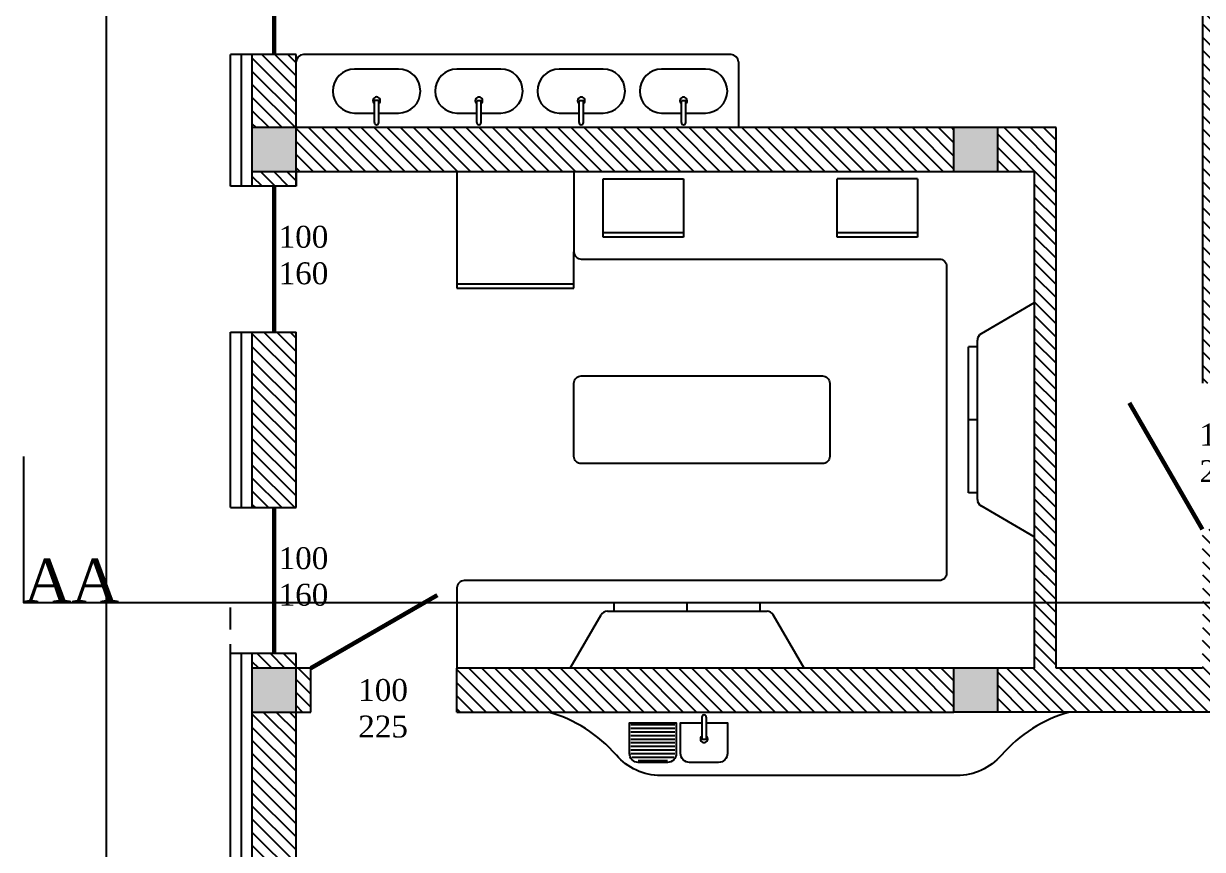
# Model space of a CAD drawing. Header units: millimetres. Extents: x 0 to 2688, y 0 to 2044.
# Drawn here: x 2657.12 to 2665.19, y 2032.53 to 2038.18 of the extents above; entities that cross this region are included whole.
import ezdxf

# ---------------------------------------------------------------- set-up
doc = ezdxf.new("R2010")
doc.units = ezdxf.units.MM
doc.linetypes.add('TRATTEGGIATA', pattern=[0.75, 0.5, -0.25])
doc.styles.get("Standard").update_dxf_attribs({"font": 'arial.ttf'})
doc.linetypes.add('ISOLAMENTO', pattern='A,0.00254,-2.54,[134,ltypeshp.shx,S=2.54,R=0,X=-2.54,Y=0],-5.08,[134,ltypeshp.shx,S=2.54,R=180,X=2.54,Y=0],-2.54', length=10.16254)

# ---------------------------------------------------------------- blocks, each defined once
blk = doc.blocks.new('MIS')
h = blk.add_hatch()
h.set_pattern_fill('ANSI31', color=6, scale=0.02, angle=450)
h.set_pattern_definition([(135, (100, 0), (-0.0449012806, -0.0449012806), [])])
h.paths.add_polyline_path([(2558.9893, 2023.9526), (2558.9893, 2023.6526), (2563.4893, 2023.6526), (2563.4893, 2023.9526)])
h.paths.add_polyline_path([(2558.6893, 2029.9526), (2558.6893, 2023.9526), (2558.9893, 2023.9526), (2558.9893, 2029.9526)])
h.paths.add_polyline_path([(2558.6893, 2034.4526), (2558.6893, 2033.9526), (2558.9893, 2033.9526), (2558.9893, 2034.4526)])
h.paths.add_polyline_path([(2558.6893, 2033.6526), (2558.6893, 2033.5526), (2558.9893, 2033.5526), (2558.9893, 2033.6526)])
h.paths.add_polyline_path([(2558.6893, 2030.3526), (2558.6893, 2030.2526), (2558.9893, 2030.2526), (2558.9893, 2030.3526)])
h.paths.add_polyline_path([(2558.9893, 2030.2526), (2558.9893, 2029.9526), (2559.0893, 2029.9526), (2559.0893, 2030.2526)])
h.paths.add_polyline_path([(2558.6893, 2037.4526), (2558.6893, 2035.9526), (2558.9893, 2035.9526), (2559.0143, 2035.9526), (2559.0143, 2036.1026), (2558.9893, 2036.1026), (2558.9893, 2037.4526)])
h.paths.add_polyline_path([(2558.9893, 2037.7526), (2558.9893, 2037.4526), (2559.8393, 2037.4526), (2559.8393, 2036.1026), (2559.8143, 2036.1026), (2559.8143, 2035.9526), (2559.8393, 2035.9526), (2559.9893, 2035.9526), (2560.0143, 2035.9526), (2560.0143, 2036.1026), (2559.9893, 2036.1026), (2559.9893, 2037.4526), (2560.8393, 2037.4526), (2560.8393, 2036.1026), (2560.8143, 2036.1026), (2560.8143, 2035.9526), (2560.8393, 2035.9526), (2560.9893, 2035.9526), (2561.0143, 2035.9526), (2561.0143, 2036.1026), (2560.9893, 2036.1026), (2560.9893, 2037.4526), (2561.8393, 2037.4526), (2561.8393, 2036.1026), (2561.8143, 2036.1026), (2561.8143, 2035.9526), (2561.8393, 2035.9526), (2561.9893, 2035.9526), (2562.0143, 2035.9526), (2562.0143, 2036.1026), (2561.9893, 2036.1026), (2561.9893, 2037.4526), (2562.8393, 2037.4526), (2562.8393, 2036.1026), (2562.8143, 2036.1026), (2562.8143, 2035.9526), (2562.8393, 2035.9526), (2562.8393, 2035.3026), (2564.0893, 2035.3026), (2564.0893, 2035.4526), (2562.9893, 2035.4526), (2562.9893, 2037.4526), (2563.4893, 2037.4526), (2563.4893, 2037.7526)])
h.paths.add_polyline_path([(2563.7893, 2037.7526), (2563.7893, 2037.4526), (2564.5893, 2037.4526), (2564.5893, 2037.7526)])
h.paths.add_polyline_path([(2565.1893, 2037.7526), (2565.1893, 2035.4526), (2565.0893, 2035.4526), (2565.0893, 2035.3026), (2565.1893, 2035.3026), (2565.1893, 2032.2026), (2565.4893, 2032.2026), (2565.4893, 2032.3026), (2566.4893, 2032.3026), (2566.4893, 2029.9526), (2566.6393, 2029.9526), (2566.6393, 2032.3026), (2569.7893, 2032.3026), (2569.7893, 2033.6526), (2569.4893, 2033.6526), (2569.4893, 2032.4526), (2566.9893, 2032.4526), (2566.9893, 2032.4776), (2566.8393, 2032.4776), (2566.8393, 2032.4526), (2565.4893, 2032.4526), (2565.4893, 2033.3026), (2566.8393, 2033.3026), (2566.8393, 2033.2776), (2566.9893, 2033.2776), (2566.9893, 2033.4776), (2566.8393, 2033.4776), (2566.8393, 2033.4526), (2565.4893, 2033.4526), (2565.4893, 2034.3026), (2566.8393, 2034.3026), (2566.8393, 2034.2776), (2566.9893, 2034.2776), (2566.9893, 2034.4776), (2566.8393, 2034.4776), (2566.8393, 2034.4526), (2565.4893, 2034.4526), (2565.4893, 2035.3026), (2566.8393, 2035.3026), (2566.8393, 2035.2776), (2566.9893, 2035.2776), (2566.9893, 2035.3026), (2567.6393, 2035.3026), (2567.6393, 2036.3526), (2567.4893, 2036.3526), (2567.4893, 2035.4526), (2565.4893, 2035.4526), (2565.4893, 2037.7526)])
h.paths.add_polyline_path([(2569.4893, 2036.3526), (2569.4893, 2033.9526), (2569.7893, 2033.9526), (2569.7893, 2036.3526)], flags=17)
h.paths.add_polyline_path([(2571.9893, 2037.4526), (2571.9893, 2033.9526), (2572.2893, 2033.9526), (2572.2893, 2037.4526)])
h.paths.add_polyline_path([(2571.9893, 2033.6526), (2571.9893, 2030.2526), (2572.2893, 2030.2526), (2572.2893, 2033.6526)])
h.paths.add_polyline_path([(2570.0893, 2023.9526), (2570.0893, 2023.6526), (2571.9893, 2023.6526), (2571.9893, 2023.9526)])
h.paths.add_polyline_path([(2565.1893, 2031.2026), (2565.1893, 2030.2526), (2564.1893, 2030.2526), (2564.1893, 2033.9526), (2563.7893, 2033.9526), (2563.7893, 2033.6526), (2564.0393, 2033.6526), (2564.0393, 2030.2526), (2563.7893, 2030.2526), (2563.7893, 2029.9526), (2565.4893, 2029.9526), (2565.4893, 2031.2026)])
h.paths.add_polyline_path([(2560.0893, 2030.2526), (2560.0893, 2029.9526), (2563.4893, 2029.9526), (2563.4893, 2030.2526)])
h.paths.add_polyline_path([(2558.9893, 2033.9526), (2558.9893, 2033.6526), (2563.4893, 2033.6526), (2563.4893, 2033.9526)])
h.paths.add_polyline_path([(2558.6893, 2031.3526), (2558.9893, 2031.3526), (2558.9893, 2032.5526), (2558.6893, 2032.5526)])
h = blk.add_hatch(color=6)
h.dxf.hatch_style = 1
h.paths.add_polyline_path([(2565.7893, 2023.9526), (2565.4893, 2023.9526), (2565.4893, 2023.6526), (2565.7893, 2023.6526)])
h.paths.add_polyline_path([(2567.7893, 2023.9526), (2567.7893, 2023.6526), (2568.0893, 2023.6526), (2568.0893, 2023.9526)])
h.paths.add_polyline_path([(2572.2893, 2023.9526), (2571.9893, 2023.9526), (2571.9893, 2023.6526), (2572.2893, 2023.6526)])
h.paths.add_polyline_path([(2570.0893, 2023.6526), (2570.0893, 2023.9526), (2569.7893, 2023.9526), (2569.7893, 2023.6526)])
h.paths.add_polyline_path([(2572.2893, 2028.6526), (2572.2893, 2028.9526), (2571.9893, 2028.9526), (2571.9893, 2028.6526)])
h.paths.add_polyline_path([(2569.7893, 2030.2526), (2569.4893, 2030.2526), (2569.4893, 2029.9526), (2569.7893, 2029.9526)])
h.paths.add_polyline_path([(2572.2893, 2030.2526), (2571.9893, 2030.2526), (2571.9893, 2029.9526), (2572.2893, 2029.9526)])
h.paths.add_polyline_path([(2571.9893, 2033.9526), (2571.9893, 2033.6526), (2572.2893, 2033.6526), (2572.2893, 2033.9526)])
h.paths.add_polyline_path([(2571.9893, 2037.4526), (2572.2893, 2037.4526), (2572.2893, 2037.7526), (2571.9893, 2037.7526)])
h.paths.add_polyline_path([(2569.7893, 2037.7526), (2569.4893, 2037.7526), (2569.4893, 2037.4526), (2569.7893, 2037.4526)])
h.paths.add_polyline_path([(2563.7893, 2037.7526), (2563.4893, 2037.7526), (2563.4893, 2037.4526), (2563.5632, 2037.4526), (2563.7893, 2037.4526)])
h.paths.add_polyline_path([(2563.7893, 2033.9526), (2563.4893, 2033.9526), (2563.4893, 2033.6526), (2563.7893, 2033.6526)])
h.paths.add_polyline_path([(2563.4893, 2029.9526), (2563.7893, 2029.9526), (2563.7893, 2030.2526), (2563.4893, 2030.2526)])
h.paths.add_polyline_path([(2558.9893, 2033.9526), (2558.6893, 2033.9526), (2558.6893, 2033.6526), (2558.9893, 2033.6526)])
h.paths.add_polyline_path([(2558.6893, 2030.2526), (2558.6893, 2029.9526), (2558.9893, 2029.9526), (2558.9893, 2030.2526)])
h.paths.add_polyline_path([(2558.9893, 2037.4526), (2558.9893, 2037.7526), (2558.6893, 2037.7526), (2558.6893, 2037.4526)])
h.paths.add_polyline_path([(2558.6893, 2023.6526), (2558.9893, 2023.6526), (2558.9893, 2023.9526), (2558.6893, 2023.9526)])
h.paths.add_polyline_path([(2563.7893, 2023.6526), (2563.7893, 2023.9526), (2563.4893, 2023.9526), (2563.4893, 2023.6526)])
for p, q in [((2565.1893, 2035.3026), (2565.1893, 2032.2026)), ((2558.9893, 2034.4526), (2558.5393, 2034.4526)), ((2558.6893, 2033.5526), (2558.6893, 2034.4526)), ((2558.9893, 2033.9526), (2558.9893, 2034.4526)), ((2561.9643, 2034.4526), (2559.0393, 2034.4526)), ((2562.0143, 2034.4026), (2562.0143, 2033.9526)), ((2559.5243, 2033.9872), (2559.5243, 2034.1372)), ((2559.5543, 2034.1372), (2559.5243, 2034.1372)), ((2559.5543, 2033.9872), (2559.5543, 2034.1372)), ((2560.2243, 2033.9869), (2560.2243, 2034.1369)), ((2560.2543, 2034.1369), (2560.2243, 2034.1369)), ((2560.2543, 2033.9869), (2560.2543, 2034.1369)), ((2560.9243, 2033.9869), (2560.9243, 2034.1369)), ((2560.9543, 2034.1369), (2560.9243, 2034.1369)), ((2560.9543, 2033.9869), (2560.9543, 2034.1369)), ((2561.6243, 2033.9869), (2561.6243, 2034.1369)), ((2561.6543, 2034.1369), (2561.6243, 2034.1369)), ((2561.6543, 2033.9869), (2561.6543, 2034.1369)), ((2558.9893, 2033.9526), (2558.6893, 2033.9526)), ((2564.1893, 2033.9526), (2558.9893, 2033.9526)), ((2558.9893, 2033.6526), (2558.9893, 2033.9526)), ((2563.4893, 2033.6526), (2563.4893, 2033.9526)), ((2563.7893, 2033.6526), (2563.7893, 2033.9526)), ((2564.1893, 2030.2526), (2564.1893, 2033.9526)), ((2558.6893, 2033.6526), (2558.9893, 2033.6526)), ((2558.9893, 2033.5526), (2558.9893, 2033.6526)), ((2558.9893, 2033.6526), (2558.9893, 2033.5526)), ((2560.0893, 2033.6526), (2560.0893, 2032.8526)), ((2561.0893, 2033.2026), (2561.0893, 2033.6026)), ((2561.0893, 2033.6026), (2561.6393, 2033.6026)), ((2561.6393, 2033.6026), (2561.6393, 2033.2026)), ((2562.6893, 2033.2026), (2562.6893, 2033.6026)), ((2563.2393, 2033.6026), (2562.6893, 2033.6026)), ((2563.2393, 2033.6026), (2563.2393, 2033.2026)), ((2558.9893, 2033.5526), (2558.5393, 2033.5526)), ((2561.6393, 2033.2326), (2561.0893, 2033.2326)), ((2561.6393, 2033.2026), (2561.0893, 2033.2026)), ((2563.2393, 2033.2326), (2562.6893, 2033.2326)), ((2563.2393, 2033.2026), (2562.6893, 2033.2026)), ((2560.8893, 2032.8526), (2560.8893, 2033.1026)), ((2560.0893, 2032.8826), (2560.8893, 2032.8826)), ((2560.0893, 2032.8526), (2560.8893, 2032.8526)), ((2564.0393, 2032.7526), (2563.6746, 2032.542)), ((2558.5393, 2032.5526), (2558.9893, 2032.5526)), ((2558.6893, 2031.3526), (2558.6893, 2032.5526)), ((2558.9893, 2031.3526), (2558.9893, 2032.5526)), ((2563.6496, 2031.4064), (2563.6496, 2032.4987)), ((2563.6496, 2032.4526), (2563.5893, 2032.4526)), ((2563.5893, 2031.4526), (2563.5893, 2032.4526)), ((2563.6496, 2031.9526), (2563.5893, 2031.9526)), ((2563.6496, 2031.4526), (2563.5893, 2031.4526)), ((2558.5393, 2031.3526), (2558.9893, 2031.3526)), ((2564.0393, 2031.1526), (2563.6746, 2031.3631)), ((2561.1643, 2030.6423), (2561.1643, 2030.7026)), ((2561.1643, 2030.7026), (2562.1643, 2030.7026)), ((2561.6643, 2030.6423), (2561.6643, 2030.7026)), ((2562.1643, 2030.6423), (2562.1643, 2030.7026)), ((2560.8643, 2030.2526), (2561.0749, 2030.6173)), ((2561.1182, 2030.6423), (2562.2104, 2030.6423)), ((2562.4643, 2030.2526), (2562.2537, 2030.6173)), ((2558.9893, 2030.3526), (2558.5393, 2030.3526)), ((2558.6893, 2023.9526), (2558.6893, 2030.3526)), ((2558.9893, 2030.2526), (2558.9893, 2030.3526)), ((2558.9893, 2030.2526), (2558.9893, 2030.3526)), ((2558.9893, 2030.2526), (2558.6893, 2030.2526)), ((2559.0893, 2030.2526), (2558.9893, 2030.2526)), ((2558.9893, 2029.9526), (2558.9893, 2030.2526)), ((2559.0893, 2029.9526), (2559.0893, 2030.2526)), ((2560.0893, 2029.9526), (2560.0893, 2030.2526)), ((2563.4893, 2029.9526), (2563.4893, 2030.2526)), ((2563.7893, 2029.9526), (2563.7893, 2030.2526)), ((2565.1893, 2030.2526), (2564.1893, 2030.2526)), ((2558.6893, 2029.9526), (2558.9893, 2029.9526)), ((2558.9893, 2023.9526), (2558.9893, 2029.9526)), ((2558.9893, 2029.9526), (2559.0893, 2029.9526)), ((2560.0893, 2029.9526), (2563.4893, 2029.9526)), ((2561.7647, 2029.9179), (2561.7647, 2029.7679)), ((2561.7947, 2029.9179), (2561.7947, 2029.7679)), ((2565.4893, 2029.9526), (2563.4893, 2029.9526)), ((2561.2797, 2029.8679), (2561.5797, 2029.8679)), ((2561.2797, 2029.8429), (2561.5797, 2029.8429)), ((2561.2797, 2029.8179), (2561.5797, 2029.8179)), ((2561.2797, 2029.7929), (2561.5797, 2029.7929)), ((2561.2797, 2029.7679), (2561.5797, 2029.7679)), ((2561.2797, 2029.7429), (2561.5797, 2029.7429)), ((2561.7647, 2029.7679), (2561.7947, 2029.7679)), ((2561.2797, 2029.7179), (2561.5797, 2029.7179)), ((2561.2797, 2029.6929), (2561.5797, 2029.6929)), ((2561.2797, 2029.6679), (2561.5797, 2029.6679)), ((2561.2864, 2029.6429), (2561.573, 2029.6429))]:
    blk.add_line(p, q)
for points in [[(2557.6893, 2036.596), (2557.6893, 2024.8091, -0.169472), (2557.3636, 2023.8759, 0.892135), (2558.9126, 2022.3269, -0.169472), (2559.8459, 2022.6526), (2562.2893, 2022.6526, -0.414214), (2563.7893, 2021.1526), (2563.7893, 2020.1526, 0.414214), (2565.2893, 2018.6526), (2575.7893, 2018.6526, 0.414214), (2577.2893, 2020.1526), (2577.2893, 2028.4526, 0.414214), (2575.7893, 2029.9526), (2574.7893, 2029.9526, -0.414214), (2573.2893, 2031.4526), (2573.2893, 2036.596, -0.169472), (2573.615, 2037.5292, 0.892135), (2572.066, 2039.0782, -0.169472), (2571.1327, 2038.7526), (2559.8459, 2038.7526, -0.169472), (2558.9126, 2039.0782, 0.892135), (2557.3636, 2037.5292, -0.169472)], [(2561.2697, 2029.6679), (2561.2697, 2029.8779), (2561.5897, 2029.8779), (2561.5897, 2029.6679, -0.414214), (2561.5297, 2029.6079), (2561.3297, 2029.6079, -0.414214)]]:
    blk.add_lwpolyline(points, format="xyb", close=True)
at = {"color": 152, "true_color": 0x2776bb, "const_width": 0.03}
for points in [[(2558.8393, 2034.4526), (2558.8393, 2035.9526)], [(2558.8393, 2032.5526), (2558.8393, 2033.5526)], [(2558.8393, 2030.3526), (2558.8393, 2031.3526)]]:
    blk.add_lwpolyline(points, dxfattribs=at)
for points in [[(2558.5393, 2033.5526), (2558.5393, 2034.4526)], [(2558.9893, 2033.6526), (2564.0393, 2033.6526), (2564.0393, 2030.2526), (2560.0893, 2030.2526)], [(2558.5393, 2031.3526), (2558.5393, 2032.5526)], [(2563.7893, 2023.5026), (2558.5393, 2023.5026), (2558.5393, 2030.3526)], [(2561.5297, 2029.6179), (2561.3297, 2029.6179)]]:
    blk.add_lwpolyline(points)
at = {"linetype": 'ISOLAMENTO', "ltscale": 0.007}
for points in [[(2558.6143, 2033.5526), (2558.6143, 2034.4526)], [(2558.6143, 2031.3526), (2558.6143, 2032.5526)], [(2563.7893, 2023.5776), (2558.6143, 2023.5776), (2558.6143, 2030.3526)]]:
    blk.add_lwpolyline(points, dxfattribs=at)
for points in [[(2559.5543, 2034.0526), (2559.6893, 2034.0526, 1), (2559.6893, 2034.3526), (2559.3893, 2034.3526, 1), (2559.3893, 2034.0526), (2559.5243, 2034.0526)], [(2560.2543, 2034.0526), (2560.3893, 2034.0526, 1), (2560.3893, 2034.3526), (2560.0893, 2034.3526, 1), (2560.0893, 2034.0526), (2560.2243, 2034.0526)], [(2560.9543, 2034.0526), (2561.0893, 2034.0526, 1), (2561.0893, 2034.3526), (2560.7893, 2034.3526, 1), (2560.7893, 2034.0526), (2560.9243, 2034.0526)], [(2561.6543, 2034.0526), (2561.7893, 2034.0526, 1), (2561.7893, 2034.3526), (2561.4893, 2034.3526, 1), (2561.4893, 2034.0526), (2561.6243, 2034.0526)], [(2560.8893, 2033.6526), (2560.8893, 2033.1026, 0.414214), (2560.9393, 2033.0526), (2563.3893, 2033.0526, -0.414214), (2563.4393, 2033.0026), (2563.4393, 2030.9026, -0.414214), (2563.3893, 2030.8526), (2560.1393, 2030.8526, 0.414214), (2560.0893, 2030.8026), (2560.0893, 2030.2526)], [(2560.9393, 2031.6526, -0.414214), (2560.8893, 2031.7026), (2560.8893, 2032.2026, -0.414214), (2560.9393, 2032.2526)], [(2560.9393, 2032.2526), (2562.5893, 2032.2526, -0.414214), (2562.6393, 2032.2026), (2562.6393, 2031.7026, -0.414214), (2562.5893, 2031.6526), (2560.9393, 2031.6526)], [(2564.2816, 2029.9526, 0.148368), (2563.8138, 2029.6566, -0.218037), (2563.511, 2029.5179), (2563.2676, 2029.5179, -0.107752), (2563.2676, 2029.5179), (2561.7264, 2029.5179, -0.129702), (2561.7264, 2029.5179), (2561.483, 2029.5179, -0.218037), (2561.1802, 2029.6566, 0.148368), (2560.7124, 2029.9526)], [(2561.7947, 2029.8779), (2561.9397, 2029.8779), (2561.9397, 2029.6679, -0.414214), (2561.8797, 2029.6079), (2561.6797, 2029.6079, -0.414214), (2561.6197, 2029.6679), (2561.6197, 2029.8779), (2561.7647, 2029.8779)]]:
    blk.add_lwpolyline(points, format="xyb")
at = {"color": 116, "true_color": 0x136734, "const_width": 0.03}
for points in [[(2564.6893, 2032.0686), (2565.1893, 2031.2026)], [(2559.0893, 2030.2526), (2559.9553, 2030.7526)]]:
    blk.add_lwpolyline(points, dxfattribs=at)
for centre, radius, start, end in [((2559.0393, 2034.4026), 0.05, 90, 180), ((2561.9643, 2034.4026), 0.05, 0, 90), ((2559.5393, 2034.1372), 0.025, 306.8699, 233.1301), ((2560.2393, 2034.1369), 0.025, 306.8699, 233.1301), ((2560.9393, 2034.1369), 0.025, 306.8699, 233.1301), ((2561.6393, 2034.1369), 0.025, 306.8699, 233.1301), ((2559.5393, 2033.9872), 0.015, 180, 0), ((2560.2393, 2033.9869), 0.015, 180, 0), ((2560.9393, 2033.9869), 0.015, 180, 0), ((2561.6393, 2033.9869), 0.015, 180, 0), ((2563.6996, 2032.4987), 0.05, 120, 180), ((2563.6996, 2031.4064), 0.05, 180, 240), ((2561.1182, 2030.5923), 0.05, 90, 150), ((2562.2104, 2030.5923), 0.05, 30, 90), ((2561.7797, 2029.9179), 0.015, 0, 180), ((2561.7797, 2029.7679), 0.025, 126.8699, 53.1301)]:
    blk.add_arc(centre, radius, start, end)
at = {"color": 159, "linetype": 'TRATTEGGIATA', "ltscale": 0.3, "true_color": 0x22346e, "char_height": 0.15, "attachment_point": 3}
for insert in [(2559.2181, 2033.2805), (2559.2181, 2031.0805)]:
    blk.add_mtext_dynamic_manual_height_columns('\\pxqc;{\\fTimes New Roman|b0|i0|c0|p18;100\\P160}', width=0.357638, gutter_width=12.5, heights=[0], dxfattribs=dict(at, insert=insert))
at = {"color": 116, "true_color": 0x136734, "char_height": 0.15, "attachment_point": 9}
for insert in [(2565.5181, 2031.5239), (2559.7626, 2029.776)]:
    blk.add_mtext_dynamic_manual_height_columns('\\pxqc;{\\fTimes New Roman|b0|i0|c0|p18;100\\P225}', width=0.357638, gutter_width=12.5, heights=[0], dxfattribs=dict(at, insert=insert))

msp = doc.modelspace()

# ---------------------------------------------------------------- linework, layer by layer
at = {"color": 1, "linetype": 'TRATTEGGIATA', "ltscale": 0.3}
msp.add_line((2658.5393, 2018.5351), (2658.5393, 2034.22), dxfattribs=at)
at = {"color": 1}
msp.add_lwpolyline([(2657.1243, 2035.22), (2657.1243, 2034.22), (2677.2893, 2034.22), (2677.2893, 2035.22)], dxfattribs=at)

# ---------------------------------------------------------------- block references
msp.add_blockref('MIS', (100, 3.5175))

# ---------------------------------------------------------------- texts
at = {"color": 1, "linetype": 'TRATTEGGIATA', "ltscale": 0.3, "insert": (2657.1243, 2034.52), "char_height": 0.3, "attachment_point": 1}
msp.add_mtext_dynamic_manual_height_columns('{\\fTimes New Roman|b0|i0|c0|p18;AA}', width=6.202604, gutter_width=12.5, heights=[0], dxfattribs=at)

doc.saveas('drawing.dxf')
